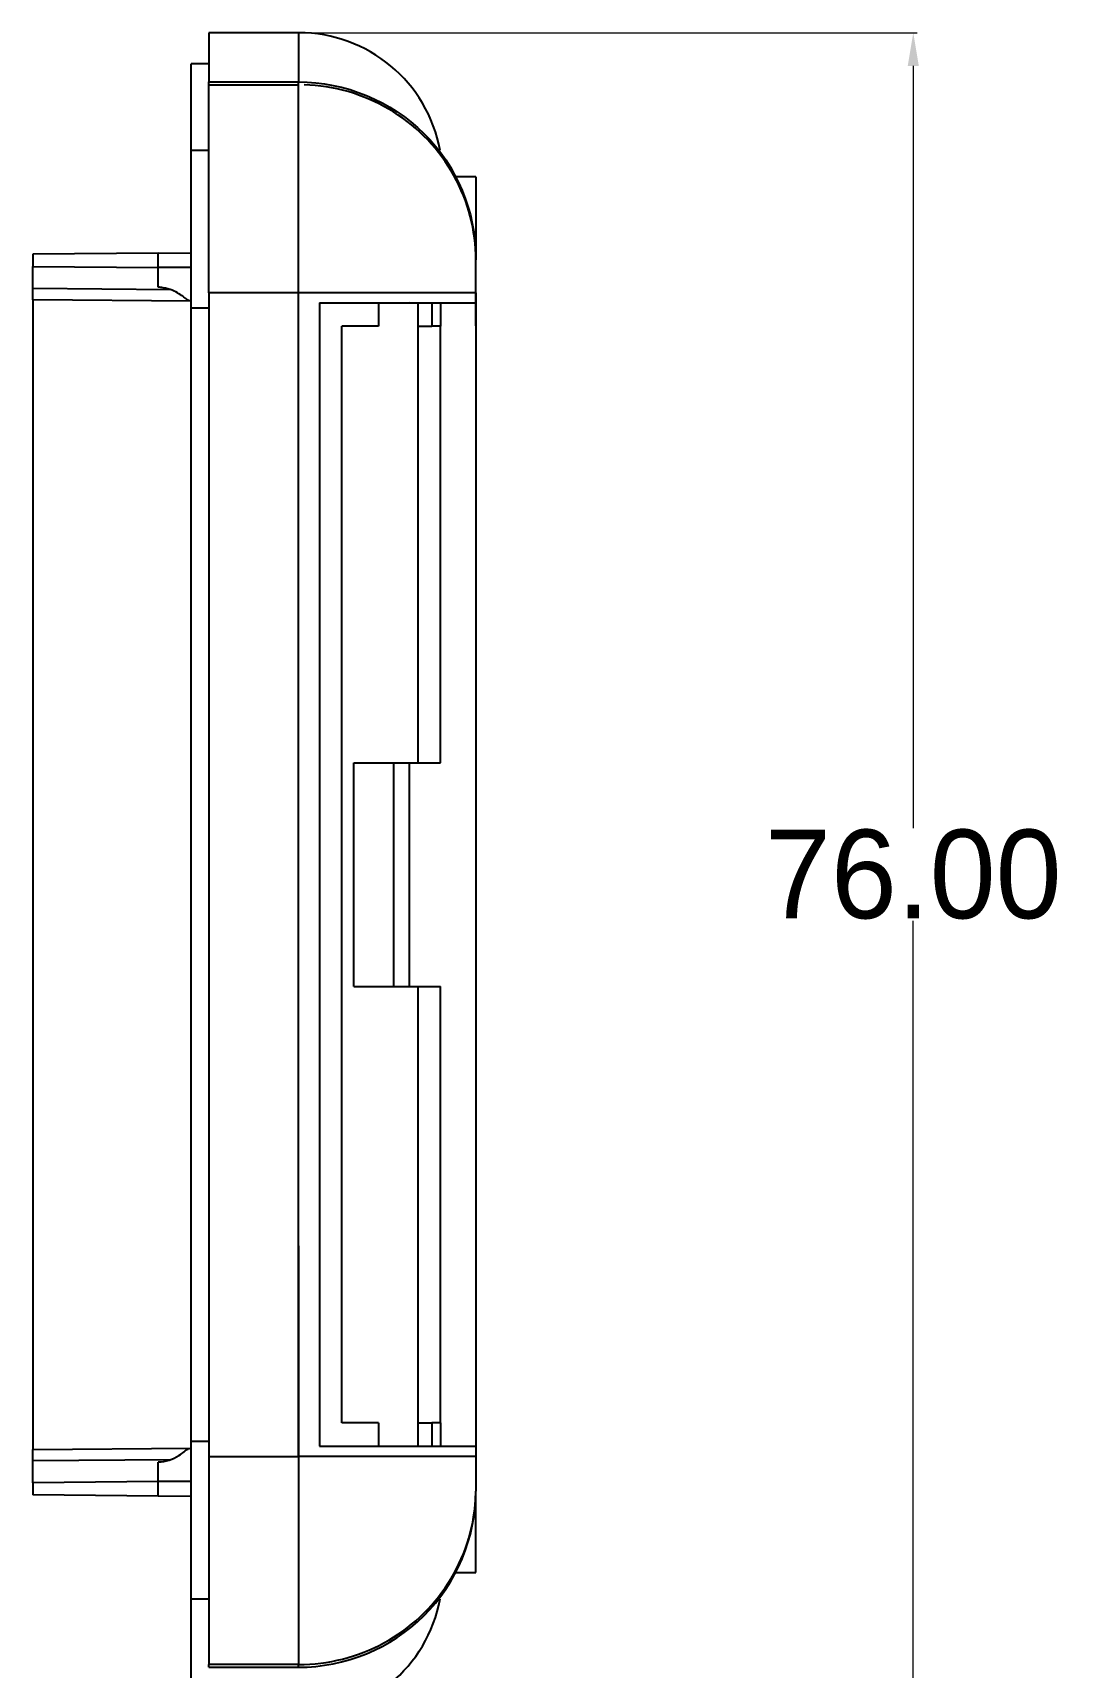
# Model space of a CAD drawing. Extents: x 129 to 859, y 362 to 693.
# Drawn here: x 341.8 to 388.4, y 451.8 to 525.6 of the extents above; entities that cross this region are included whole.
import ezdxf

# ---------------------------------------------------------------- set-up
doc = ezdxf.new("R2010")
doc.units = 0
doc.header["$MEASUREMENT"] = 0
doc.layers.add('12', color=7, linetype='Continuous')
doc.dimstyles.get("Standard").update_dxf_attribs({"dimtxt": 0.18, "dimasz": 0.18, "dimexe": 0.18, "dimexo": 0.0625, "dimgap": 0.09, "dimtad": 0, "dimtih": 1, "dimtoh": 1, "dimdec": 4, "dimzin": 0, "dimdsep": 46, "dimtxsty": 'Standard', "dimcen": 0.09, "dimadec": 0, "dimazin": 0, "dimtfac": 1, "dimtdec": 4, "dimtofl": 0, "dimtmove": 0, "dimatfit": 3, "dimfxl": 0, "dimtolj": 1, "dimtzin": 0, "dimarcsym": 0})

# ---------------------------------------------------------------- blocks, each defined once
blk = doc.blocks.new('*D9')
at = {"color": 0, "linetype": 'Continuous', "lineweight": 0}
for p, q in [((349.824, 525.616), (381.736, 525.616)), ((381.556, 524.116), (381.556, 489.706)), ((381.556, 451.116), (381.556, 485.526)), ((349.824, 449.616), (381.736, 449.616))]:
    blk.add_line(p, q, dxfattribs=at)
for points in [[(381.306, 524.116), (381.806, 524.116), (381.556, 525.616)], [(381.306, 451.116), (381.806, 451.116), (381.556, 449.616)]]:
    blk.add_solid(points, dxfattribs=at)
at = {"layer": 'Defpoints', "color": 0, "linetype": 'Continuous', "lineweight": 0}
for p in [(349.762, 525.616), (349.762, 449.616), (381.556, 449.616)]:
    blk.add_point(p, dxfattribs=at)
at = {"color": 0, "linetype": 'Continuous', "lineweight": 0, "insert": (381.556, 487.616), "char_height": 4, "attachment_point": 5}
blk.add_mtext('\\A1;76.00', dxfattribs=at)

msp = doc.modelspace()

# ---------------------------------------------------------------- linework, layer by layer
at = {"layer": '12', "color": 252, "linetype": 'Continuous'}
for p, q in [((349.762, 525.616), (349.762, 523.395)), ((353.812, 525.616), (349.762, 525.616)), ((353.812, 525.616), (353.812, 523.395)), ((349.762, 524.216), (348.962, 524.216)), ((348.962, 520.309), (348.962, 524.216)), ((349.762, 523.395), (353.812, 523.395)), ((349.762, 523.269), (349.762, 523.395)), ((349.762, 513.878), (349.762, 523.269)), ((349.762, 523.269), (353.812, 523.269)), ((353.812, 523.269), (353.812, 523.395)), ((353.812, 513.878), (353.812, 523.269)), ((348.962, 520.309), (349.762, 520.309)), ((348.962, 513.194), (348.962, 520.309)), ((361.812, 519.116), (360.89, 519.116)), ((361.812, 519.116), (361.812, 515.451)), ((347.475, 515.667), (341.812, 515.618)), ((341.812, 515.618), (341.812, 515.065)), ((341.812, 514.065), (341.812, 515.065)), ((341.812, 515.065), (347.475, 515.015)), ((347.475, 515.667), (348.962, 515.68)), ((347.475, 515.015), (347.475, 515.667)), ((348.962, 515.015), (347.475, 515.015)), ((361.812, 515.451), (361.812, 515.361)), ((361.812, 512.378), (361.812, 515.361)), ((348.042, 514.01), (341.812, 514.065)), ((341.812, 513.565), (341.812, 514.065)), ((348.962, 513.502), (341.812, 513.565)), ((341.812, 513.565), (341.812, 461.668)), ((349.762, 513.878), (349.762, 461.354)), ((353.812, 513.878), (349.762, 513.878)), ((353.812, 461.354), (353.812, 513.878)), ((361.812, 513.878), (353.812, 513.878)), ((361.812, 513.878), (361.812, 513.416)), ((348.962, 513.194), (349.762, 513.194)), ((348.962, 462.038), (348.962, 513.194)), ((354.762, 513.416), (354.762, 461.816)), ((354.762, 513.416), (361.812, 513.416)), ((357.412, 513.416), (357.412, 512.366)), ((359.212, 513.413), (358.812, 513.416)), ((359.212, 512.366), (359.212, 513.416)), ((359.825, 513.416), (359.825, 512.366)), ((360.212, 513.416), (360.212, 512.366)), ((361.812, 513.416), (361.812, 461.816)), ((357.412, 512.366), (355.762, 512.366)), ((355.762, 462.866), (355.762, 512.366)), ((359.212, 512.366), (359.825, 512.366)), ((359.212, 492.666), (359.212, 512.366)), ((360.212, 512.366), (359.825, 512.366)), ((360.212, 492.666), (360.212, 512.366)), ((356.312, 492.666), (359.212, 492.666)), ((356.312, 482.566), (356.312, 492.666)), ((358.112, 482.567), (358.112, 492.666)), ((358.812, 482.566), (358.812, 492.666)), ((359.212, 492.666), (360.212, 492.666)), ((356.312, 482.566), (359.212, 482.566)), ((359.212, 482.566), (360.212, 482.566)), ((359.212, 462.866), (359.212, 482.566)), ((360.212, 462.866), (360.212, 482.566)), ((349.762, 470.854), (349.762, 451.964)), ((353.812, 470.854), (353.812, 451.964)), ((357.412, 462.866), (355.762, 462.866)), ((357.412, 462.866), (357.412, 461.816)), ((359.212, 462.866), (359.825, 462.866)), ((359.212, 461.816), (359.212, 462.866)), ((360.212, 462.866), (359.825, 462.866)), ((359.825, 462.866), (359.825, 461.816)), ((360.212, 462.866), (360.212, 461.816)), ((348.962, 462.038), (349.762, 462.038)), ((348.962, 454.924), (348.962, 462.038)), ((341.812, 461.668), (348.962, 461.73)), ((341.812, 461.168), (341.812, 461.668)), ((341.812, 461.168), (348.04, 461.222)), ((341.812, 460.168), (341.812, 461.168)), ((349.762, 461.354), (353.812, 461.354)), ((361.812, 461.354), (353.812, 461.354)), ((354.762, 461.816), (361.812, 461.816)), ((358.812, 461.816), (359.212, 461.82)), ((361.812, 461.816), (361.812, 461.354)), ((361.812, 461.354), (361.812, 459.872)), ((347.475, 460.217), (341.812, 460.168)), ((341.812, 460.168), (341.812, 459.615)), ((347.475, 459.565), (347.475, 460.217)), ((348.962, 460.217), (347.475, 460.217)), ((361.812, 459.872), (361.812, 459.781)), ((361.812, 456.116), (361.812, 459.781)), ((347.475, 459.565), (341.812, 459.615)), ((348.962, 459.552), (347.475, 459.565)), ((360.89, 456.116), (361.812, 456.116)), ((348.962, 454.924), (349.762, 454.924)), ((348.962, 451.016), (348.962, 454.924)), ((353.812, 451.964), (349.762, 451.964)), ((349.762, 451.838), (349.762, 451.964)), ((349.762, 451.838), (353.812, 451.838)), ((353.812, 451.838), (353.812, 451.964))]:
    msp.add_line(p, q, dxfattribs=at)
for points in [[(361.812, 515.361, 0), (361.808, 515.609, 0), (361.796, 515.857, 0), (361.776, 516.105, 0), (361.749, 516.352, 0), (361.713, 516.598, 0), (361.67, 516.843, 0), (361.619, 517.086, 0), (361.561, 517.328, 0), (361.494, 517.567, 0), (361.42, 517.805, 0), (361.339, 518.04, 0), (361.25, 518.272, 0), (361.154, 518.501, 0), (361.051, 518.728, 0), (360.94, 518.951, 0), (360.822, 519.17, 0), (360.698, 519.386, 0), (360.567, 519.598, 0), (360.429, 519.806, 0), (360.284, 520.009, 0), (360.133, 520.208, 0), (359.976, 520.401, 0), (359.813, 520.59, 0), (359.644, 520.774, 0), (359.469, 520.952, 0), (359.288, 521.125, 0), (359.102, 521.293, 0), (358.911, 521.454, 0), (358.715, 521.609, 0), (358.514, 521.758, 0), (358.309, 521.901, 0), (358.099, 522.038, 0), (357.884, 522.167, 0), (357.666, 522.29, 0), (357.444, 522.407, 0), (357.218, 522.516, 0), (356.989, 522.618, 0), (356.757, 522.713, 0), (356.522, 522.801, 0), (356.284, 522.882, 0), (356.044, 522.955, 0), (355.801, 523.02, 0), (355.557, 523.078, 0), (355.311, 523.129, 0), (355.063, 523.171, 0), (354.815, 523.206, 0), (354.565, 523.233, 0), (354.314, 523.253, 0), (354.063, 523.265, 0)], [(347.48, 514.125, 0), (347.48, 514.135, 0), (347.48, 514.146, 0), (347.48, 514.157, 0), (347.48, 514.168, 0), (347.48, 514.18, 0), (347.48, 514.192, 0), (347.48, 514.205, 0), (347.48, 514.218, 0), (347.48, 514.232, 0), (347.48, 514.245, 0), (347.48, 514.26, 0), (347.48, 514.274, 0), (347.48, 514.289, 0), (347.48, 514.304, 0), (347.48, 514.32, 0), (347.48, 514.336, 0), (347.48, 514.352, 0), (347.48, 514.369, 0), (347.48, 514.386, 0), (347.48, 514.403, 0), (347.48, 514.421, 0), (347.48, 514.438, 0), (347.48, 514.456, 0), (347.48, 514.475, 0), (347.48, 514.493, 0), (347.48, 514.512, 0), (347.48, 514.531, 0), (347.48, 514.551, 0), (347.479, 514.57, 0), (347.479, 514.59, 0), (347.479, 514.61, 0), (347.479, 514.63, 0), (347.479, 514.65, 0), (347.479, 514.671, 0), (347.479, 514.692, 0), (347.478, 514.713, 0), (347.478, 514.734, 0), (347.478, 514.755, 0), (347.478, 514.776, 0), (347.478, 514.797, 0), (347.477, 514.819, 0), (347.477, 514.84, 0), (347.477, 514.862, 0), (347.477, 514.884, 0), (347.476, 514.906, 0), (347.476, 514.927, 0), (347.476, 514.949, 0), (347.476, 514.971, 0), (347.475, 514.993, 0)], [(347.475, 460.217, 0), (347.475, 460.239, 0), (347.476, 460.261, 0), (347.476, 460.283, 0), (347.476, 460.305, 0), (347.476, 460.327, 0), (347.477, 460.349, 0), (347.477, 460.37, 0), (347.477, 460.392, 0), (347.477, 460.414, 0), (347.478, 460.435, 0), (347.478, 460.457, 0), (347.478, 460.478, 0), (347.478, 460.499, 0), (347.478, 460.52, 0), (347.479, 460.541, 0), (347.479, 460.562, 0), (347.479, 460.582, 0), (347.479, 460.602, 0), (347.479, 460.623, 0), (347.479, 460.643, 0), (347.479, 460.662, 0), (347.48, 460.682, 0), (347.48, 460.701, 0), (347.48, 460.72, 0), (347.48, 460.739, 0), (347.48, 460.758, 0), (347.48, 460.776, 0), (347.48, 460.794, 0), (347.48, 460.812, 0), (347.48, 460.83, 0), (347.48, 460.847, 0), (347.48, 460.864, 0), (347.48, 460.88, 0), (347.48, 460.897, 0), (347.48, 460.912, 0), (347.48, 460.928, 0), (347.48, 460.943, 0), (347.48, 460.958, 0), (347.48, 460.973, 0), (347.48, 460.987, 0), (347.48, 461.001, 0), (347.48, 461.014, 0), (347.48, 461.027, 0), (347.48, 461.04, 0), (347.48, 461.052, 0), (347.48, 461.064, 0), (347.48, 461.076, 0), (347.48, 461.087, 0), (347.48, 461.097, 0)], [(353.812, 451.964, 0), (354.063, 451.968, 0), (354.314, 451.98, 0), (354.565, 451.999, 0), (354.815, 452.026, 0), (355.063, 452.061, 0), (355.311, 452.104, 0), (355.557, 452.154, 0), (355.801, 452.212, 0), (356.044, 452.278, 0), (356.284, 452.351, 0), (356.522, 452.431, 0), (356.757, 452.519, 0), (356.989, 452.614, 0), (357.218, 452.717, 0), (357.444, 452.826, 0), (357.666, 452.942, 0), (357.884, 453.065, 0), (358.099, 453.195, 0), (358.309, 453.331, 0), (358.514, 453.474, 0), (358.715, 453.623, 0), (358.911, 453.779, 0), (359.102, 453.94, 0), (359.288, 454.107, 0), (359.469, 454.28, 0), (359.644, 454.458, 0), (359.813, 454.642, 0), (359.976, 454.831, 0), (360.133, 455.025, 0), (360.284, 455.224, 0), (360.429, 455.427, 0), (360.567, 455.634, 0), (360.698, 455.846, 0), (360.822, 456.062, 0), (360.94, 456.282, 0), (361.051, 456.505, 0), (361.154, 456.731, 0), (361.25, 456.961, 0), (361.339, 457.193, 0), (361.42, 457.428, 0), (361.494, 457.665, 0), (361.561, 457.905, 0), (361.619, 458.147, 0), (361.67, 458.39, 0), (361.713, 458.635, 0), (361.749, 458.88, 0), (361.776, 459.127, 0), (361.796, 459.375, 0), (361.808, 459.623, 0)]]:
    msp.add_polyline3d(points, dxfattribs=at)
for centre, start, end in [((353.812, 519.116), 10.51031, 90), ((353.812, 456.116), 270, 349.45312)]:
    msp.add_arc(centre, 6.5, start, end, dxfattribs=at)
for points, knots in [([(353.812, 523.395), (355.909, 523.395), (357.992, 522.533), (360.94, 519.608), (361.812, 517.55), (361.812, 515.451)], [0, 0, 0, 0, 0.5, 0.5, 1, 1, 1, 1]), ([(348.884, 513.514), (348.861, 513.515), (348.829, 513.532), (348.788, 513.561), (348.747, 513.591), (348.695, 513.633), (348.633, 513.68), (348.57, 513.728), (348.497, 513.782), (348.415, 513.833), (348.323, 513.891), (348.22, 513.946), (348.111, 513.991), (347.98, 514.045), (347.839, 514.086), (347.695, 514.107), (347.624, 514.118), (347.552, 514.124), (347.48, 514.125)], [0, 0, 0, 0, 0.160537, 0.160537, 0.160537, 0.320896, 0.320896, 0.320896, 0.483912, 0.483912, 0.483912, 0.668097, 0.668097, 0.668097, 0.890401, 0.890401, 0.890401, 1, 1, 1, 1]), ([(347.48, 461.108), (347.646, 461.11), (347.814, 461.14), (347.971, 461.19), (348.129, 461.241), (348.28, 461.316), (348.409, 461.396), (348.5, 461.452), (348.581, 461.512), (348.649, 461.564), (348.717, 461.617), (348.772, 461.662), (348.814, 461.689), (348.843, 461.708), (348.866, 461.718), (348.884, 461.719)], [0, 0, 0, 0, 0.255213, 0.255213, 0.255213, 0.513337, 0.513337, 0.513337, 0.693825, 0.693825, 0.693825, 0.875703, 0.875703, 0.875703, 1, 1, 1, 1]), ([(353.812, 451.838), (355.909, 451.838), (357.992, 452.699), (360.94, 455.624), (361.812, 457.683), (361.812, 459.781)], [0, 0, 0, 0, 0.5, 0.5, 1, 1, 1, 1])]:
    msp.add_open_spline(points, degree=3, knots=knots, dxfattribs=at)

# ---------------------------------------------------------------- dimensions: what is measured, and where the dimension line sits
at = {"linetype": 'Continuous', "lineweight": 0}
dim = msp.add_linear_dim(base=(381.556, 449.616), p1=(349.762, 525.616), p2=(349.762, 449.616), angle=90, dimstyle='Standard', override={"dimtxt": 4, "dimasz": 1.5, "dimdec": 2, "dimdsep": 0, "dimtdec": 2, "dimlwd": 0, "dimlwe": 0}, dxfattribs=at)
dim.commit()
dim.dimension.update_dxf_attribs({"geometry": '*D9', "text_midpoint": (381.556, 487.616)})

doc.saveas('drawing.dxf')
